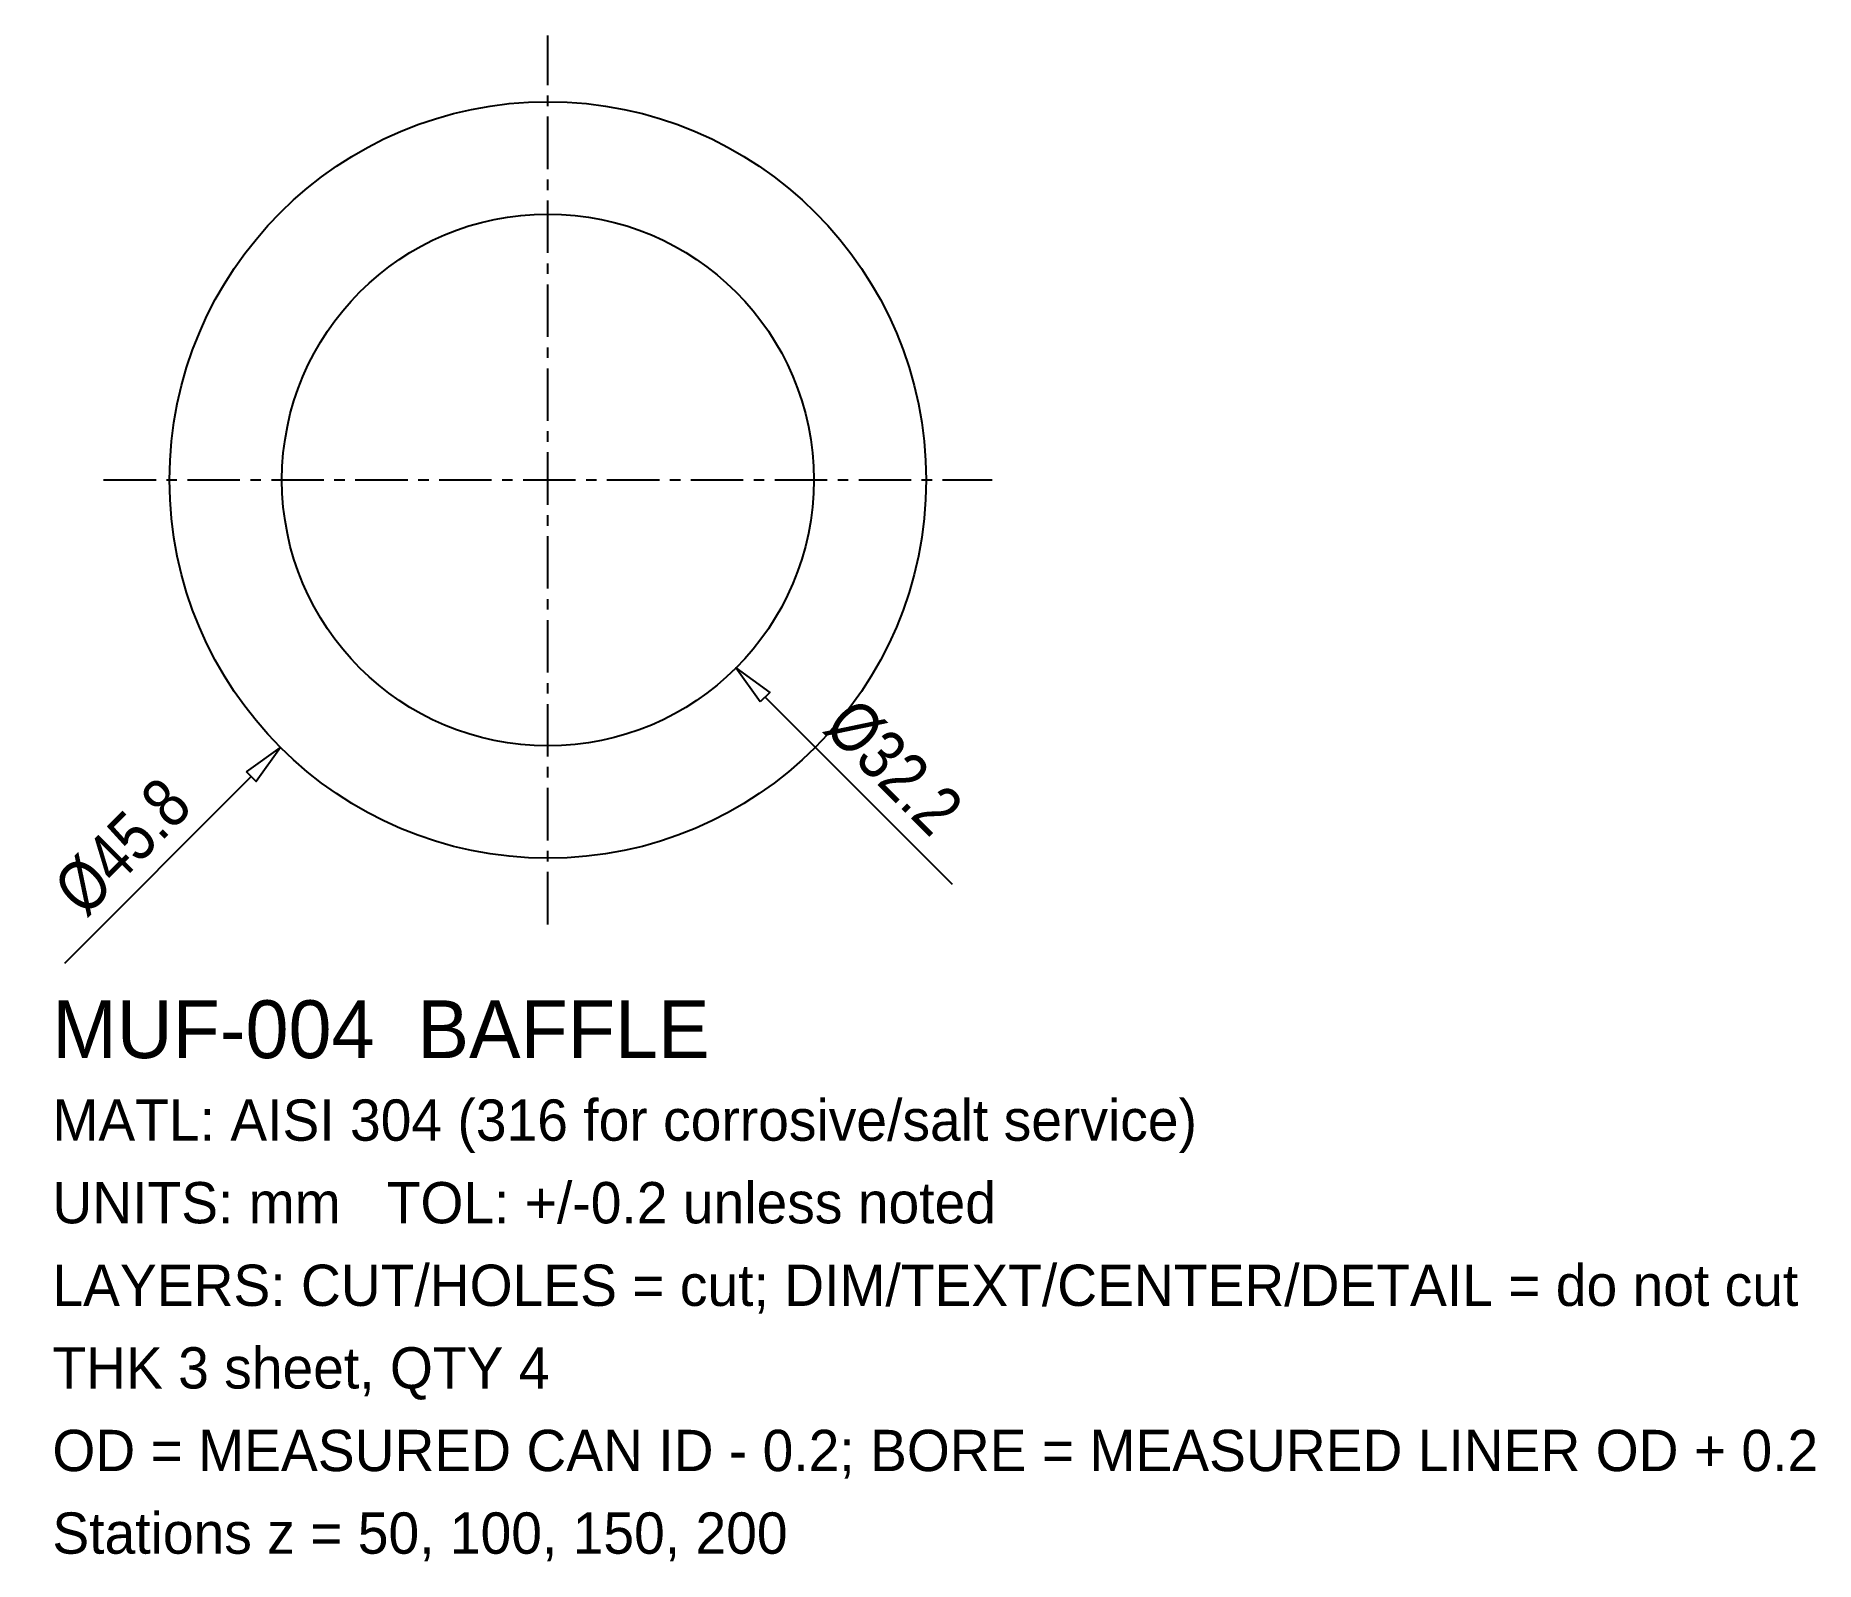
# Model space of a CAD drawing. Header units: millimetres. Extents: x -31 to 77, y -65 to 27.
import ezdxf

# ---------------------------------------------------------------- set-up
doc = ezdxf.new("R2010")
doc.units = ezdxf.units.MM
doc.linetypes.add('CENTER', pattern=[5.08, 3.175, -0.635, 0.635, -0.635])
for name, color, linetype in [('CENTER', 4, 'CENTER'), ('CUT', 7, 'Continuous'), ('DIM', 3, 'Continuous'), ('TEXT', 2, 'Continuous')]:
    doc.layers.add(name, color=color, linetype=linetype)
doc.styles.add('OpenSansCondensed-Light', font='OpenSansCondensed-Light.ttf')
doc.dimstyles.new('EZ_RADIUS', dxfattribs={"dimtxt": 0.25, "dimasz": 0.25, "dimexe": 0.375, "dimexo": 0.125, "dimgap": 0.1, "dimtad": 1, "dimlfac": 100, "dimzin": 12, "dimdsep": 46, "dimtxsty": 'OpenSansCondensed-Light', "dimblk": 'CLOSEDBLANK', "dimcen": 0, "dimazin": 3, "dimtfac": 0.5, "dimtofl": 0, "dimtmove": 1, "dimatfit": 3})

# ---------------------------------------------------------------- blocks, each defined once
blk = doc.blocks.new('_CLOSEDBLANK')
at = {"color": 0, "linetype": 'BYBLOCK'}
blk.add_lwpolyline([(-1, 0.164), (0, 0), (-1, -0.164)], close=True, dxfattribs=at)
blk = doc.blocks.new('*D1')
blk.add_line((-17.96, -17.96), (-29.27, -29.27))
at = {"layer": 'Defpoints'}
for p in [(0, 0), (-16.19, -16.19)]:
    blk.add_point(p, dxfattribs=at)
at = {"layer": 'DIM', "xscale": 2.5, "yscale": 2.5, "rotation": 45}
blk.add_blockref('_CLOSEDBLANK', (-16.19, -16.19), dxfattribs=at)
at = {"layer": 'DIM', "insert": (-25.74, -22.2), "char_height": 3, "attachment_point": 5, "rotation": 45, "style": 'OpenSansCondensed-Light'}
blk.add_mtext('%%c45.8', dxfattribs=at)
blk = doc.blocks.new('*D2')
blk.add_line((13.15, -13.15), (24.47, -24.47))
at = {"layer": 'Defpoints'}
for p in [(0, 0), (11.38, -11.38)]:
    blk.add_point(p, dxfattribs=at)
at = {"layer": 'DIM', "xscale": 2.5, "yscale": 2.5, "rotation": 135}
blk.add_blockref('_CLOSEDBLANK', (11.38, -11.38), dxfattribs=at)
at = {"layer": 'DIM', "insert": (20.93, -17.39), "char_height": 3, "attachment_point": 5, "rotation": 315, "style": 'OpenSansCondensed-Light'}
blk.add_mtext('%%c32.2', dxfattribs=at)

msp = doc.modelspace()

# ---------------------------------------------------------------- linework, layer by layer
at = {"layer": 'CENTER'}
for p, q in [((0, -26.9), (0, 26.9)), ((-26.9, 0), (26.9, 0))]:
    msp.add_line(p, q, dxfattribs=at)
at = {"layer": 'CUT'}
for radius in [22.9, 16.1]:
    msp.add_circle((0, 0), radius, dxfattribs=at)

# ---------------------------------------------------------------- texts
at = {"layer": 'TEXT'}
for s, height, p in [('MUF-004  BAFFLE', 3.5, (-30, -35)), ('MATL: AISI 304 (316 for corrosive/salt service)', 2.5, (-30, -40)), ('UNITS: mm   TOL: +/-0.2 unless noted', 2.5, (-30, -45)), ('LAYERS: CUT/HOLES = cut; DIM/TEXT/CENTER/DETAIL = do not cut', 2.5, (-30, -50)), ('THK 3 sheet, QTY 4', 2.5, (-30, -55)), ('OD = MEASURED CAN ID - 0.2; BORE = MEASURED LINER OD + 0.2', 2.5, (-30, -60)), ('Stations z = 50, 100, 150, 200', 2.5, (-30, -65))]:
    msp.add_text(s, height=height, dxfattribs=at).set_placement(p)

# ---------------------------------------------------------------- dimensions: what is measured, and where the dimension line sits
at = {"layer": 'DIM'}
for p1, p2, picture, middle in [((16.193, 16.193), (-16.193, -16.193), '*D1', (-25.739, -22.203)), ((-11.384, 11.384), (11.384, -11.384), '*D2', (20.93, -17.395))]:
    dim = msp.add_diameter_dim_2p(p1=p1, p2=p2, dimstyle='EZ_RADIUS', override={"dimtxt": 3, "dimasz": 2.5, "dimexe": 1.5, "dimexo": 1, "dimgap": 1, "dimdec": 2, "dimlfac": 1, "dimzin": 8}, dxfattribs=at)
    dim.commit()
    dim.dimension.update_dxf_attribs({"geometry": picture, "text_midpoint": middle})

doc.saveas('drawing.dxf')
